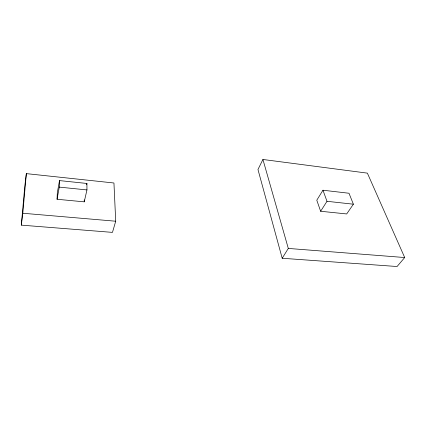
<?xml version="1.0" encoding="UTF-8"?>
<svg xmlns="http://www.w3.org/2000/svg" width="426" height="426" viewBox="0 0 426 426"><rect width="100%" height="100%" fill="white"/><g stroke="black" fill="none" stroke-linecap="round" stroke-linejoin="round"><path stroke-width="0.64" d="M57.063 199.267L59.267 187.11L59.507 180.587L86.92 183.468L86.952 189.927L84.236 201.844L57.063 199.267L57.324 192.749L59.507 180.587M21.3 225.13L22.802 213.245L26.348 173.627L113.944 182.994L115.712 221.222L112.469 232.383L21.3 225.13L24.862 185.608L26.348 173.627M86.638 184.724L86.92 183.468M262.927 159.478L257.964 169.511L282.198 258.257L397.064 266.522L404.7 257.538L367.382 173.137L262.927 159.478L288.306 248.433L282.198 258.257M322.967 190.22L316.784 200.204L320.64 211.264L346.695 213.948L353.383 204.198L348.995 193.25L322.967 190.22L326.992 201.301L320.64 211.264M288.306 248.433L404.7 257.538M22.802 213.245L115.712 221.222M59.267 187.11L86.952 189.927M326.992 201.301L353.383 204.198M84.236 199.911L84.236 201.844"/></g></svg>
